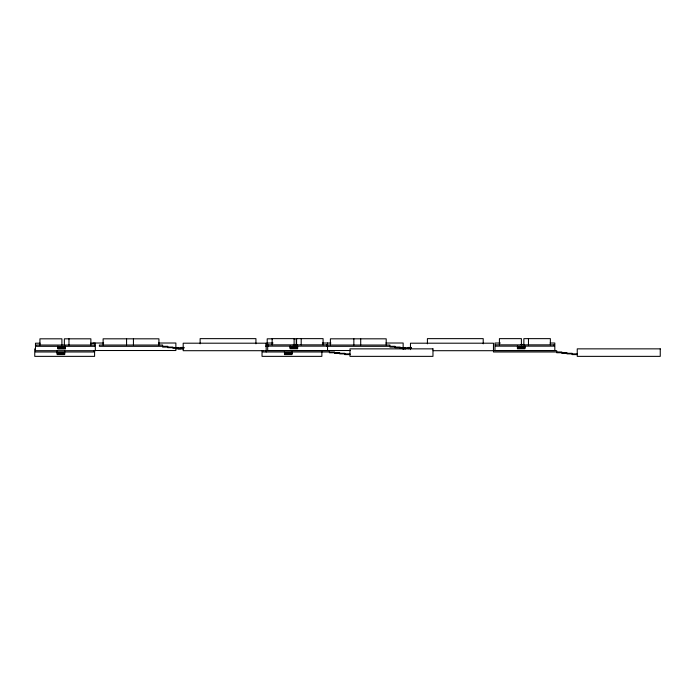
<?xml version="1.0" encoding="UTF-8"?>
<svg xmlns="http://www.w3.org/2000/svg" width="695" height="695" viewBox="0 0 695 695"><rect width="100%" height="100%" fill="white"/><g stroke="black" fill="none" stroke-linecap="round" stroke-linejoin="round"><path stroke-width="1.04" d="M272.536 338.821L267.21 338.821L267.21 345.041M293.759 338.821L296.956 338.821M92.869 343.017L103.651 343.017M158.625 343.017L175.87 343.017L175.87 350.515L95.024 350.515M273.057 343.017L267.697 343.017L267.697 350.515L350.332 350.515M322.306 343.017L330.933 343.017M385.899 343.017L403.152 343.017L403.152 349.446M500.339 343.017L494.979 343.017L494.979 350.515L554.818 350.515L554.818 343.017L550.093 343.017M40.11 343.2L35.48 343.2L35.48 351.983L93.851 351.983L93.851 350.697M90.628 343.2L95.319 343.2L95.319 350.697L35.48 350.697M267.384 343.2L183.185 343.2L183.185 350.697L329.421 350.697L329.421 352.739L339.699 352.739L339.699 353.877L349.976 353.877M293.49 344.485L296.73 344.485M520.772 344.485L524.013 344.485M265.655 345.041L267.818 345.041M293.221 345.041L297.008 345.041M326.685 345.041L389.921 345.041L389.921 347.083L400.19 347.083L400.19 348.221L410.467 348.221M265.655 346.318L267.836 346.318M326.685 346.318L395.055 346.318L395.055 347.639L405.333 347.639L405.333 348.925M290.136 346.901L297.616 346.901M517.419 346.901L524.899 346.901M57.928 347.083L65.4 347.083M184.088 347.457L181.004 347.457L181.004 348.742L175.87 348.742M290.136 347.457L297.616 347.457M411.37 347.457L408.286 347.457L408.286 348.742M517.419 347.457L524.899 347.457M57.928 347.639L65.4 347.639M175.87 348.039L184.088 348.039M290.136 348.039L297.616 348.039M403.152 348.039L411.37 348.039M517.419 348.039L524.899 348.039M57.928 348.221L65.4 348.221M183.185 348.221L172.916 348.221L172.916 347.083L162.639 347.083L162.639 345.041L99.402 345.041L99.402 346.318L167.773 346.318L167.773 347.639L178.05 347.639L178.05 348.925L183.185 348.925M403.152 348.742L405.202 348.742M433.107 350.697L556.704 350.697L556.704 352.739L566.972 352.739L566.972 353.877L577.25 353.877M57.19 352.739L64.67 352.739M284.472 352.739L291.952 352.739M57.19 353.295L64.67 353.295M284.472 353.295L291.952 353.295M57.19 353.877L64.67 353.877M284.472 353.877L291.952 353.877M349.976 354.58L344.833 354.58L344.833 353.295L334.556 353.295L334.556 351.983L262.762 351.983L262.762 350.697M577.25 354.58L572.115 354.58L572.115 353.295L561.838 353.295L561.838 351.983L493.467 351.983L493.467 343.2L410.467 343.2L410.467 349.628M550.362 344.859L550.362 338.639L523.856 338.639L523.856 344.859M528.461 338.639L528.461 344.859M524.899 346.032L524.899 348.742L517.419 348.742L517.419 346.032M521.398 344.859L521.398 338.639L499.427 338.639L499.427 344.859M483.216 343.825L483.216 338.639L427.416 338.639L427.416 343.825M386.203 345.041L386.203 338.821L330.403 338.821L330.403 345.041M360.705 338.821L360.705 345.041M353.851 338.821L353.851 345.041M327.536 343.017L327.536 350.515M323.088 344.859L323.088 338.639L296.574 338.639L296.574 344.859M321.872 351.001L321.872 356.361L262.032 356.361L262.032 351.001M301.187 338.639L301.187 344.859M297.616 346.032L297.616 348.742L290.136 348.742L290.136 346.032M296.252 338.821L296.252 345.041M294.115 344.859L294.115 338.639L272.145 338.639L272.145 344.859M291.952 350.862L291.952 354.58L284.472 354.58L284.472 350.862M266.185 343.2L266.185 351.983M255.934 343.825L255.934 338.639L200.134 338.639L200.134 343.825M158.92 345.041L158.92 338.821L103.121 338.821L103.121 345.041M133.431 338.821L133.431 345.041M126.568 338.821L126.568 345.041M94.59 351.001L94.59 356.361L34.75 356.361L34.75 348.855M90.871 345.041L90.871 338.821L64.357 338.821L64.357 345.041M68.97 338.821L68.97 345.041M65.4 346.214L65.4 348.925L57.928 348.925L57.928 346.214M64.67 350.862L64.67 354.58L57.19 354.58L57.19 350.862M61.907 345.041L61.907 338.821L39.936 338.821L39.936 345.041M326.798 344.859L268.435 344.859L268.435 346.145L326.798 346.145L326.798 344.859M554.08 344.859L495.709 344.859L495.709 346.145L554.08 346.145L554.08 344.859M94.59 345.041L36.218 345.041L36.218 346.318L94.59 346.318L94.59 345.041M432.968 348.855L349.976 348.855L349.976 356.361L432.968 356.361L432.968 348.855M660.25 348.855L577.25 348.855L577.25 356.361L660.25 356.361L660.25 348.855"/></g></svg>
